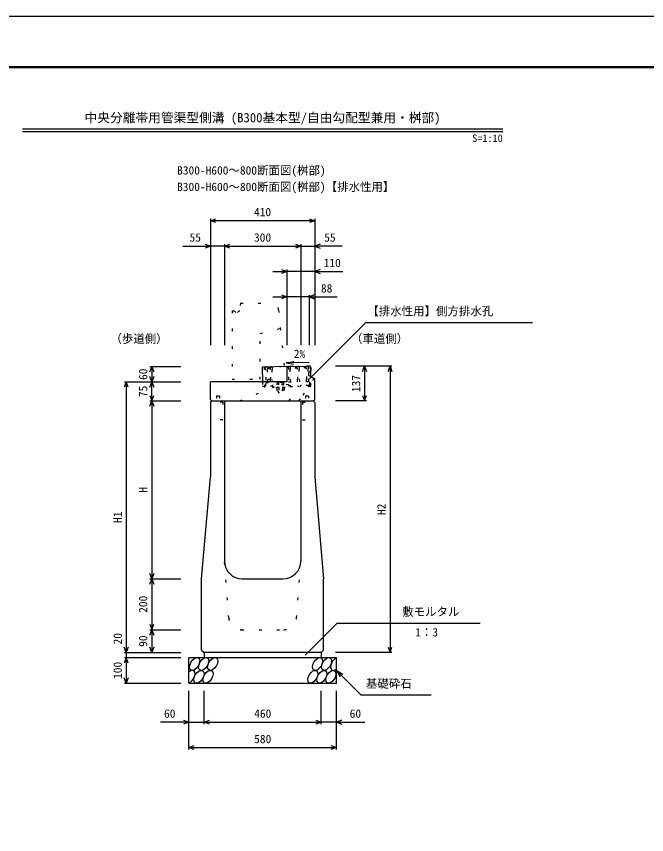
# Model space of a CAD drawing. Units: millimetres, scale not verified. Extents: x -12600 to 12600, y -5940 to 5940.
# Drawn here: x -9368 to -6890, y -3219 to 0 of the extents above; entities that cross this region are included whole.
import ezdxf
from ezdxf.enums import TextEntityAlignment as Align

# ---------------------------------------------------------------- set-up
doc = ezdxf.new("R2010")
doc.units = ezdxf.units.MM
doc.header["$LTSCALE"] = 40
doc.linetypes.add('DOTTED', pattern=[1.75, 0.25, -1.5])
for name, color, linetype, lineweight in [('0-0_DIM', 7, 'Continuous', 25), ('0-1_Defpoints', 5, 'Continuous', 25), ('0-2_HATCH', 6, 'DOTTED', 25), ('0-5_OUTLINE', 3, 'Continuous', 25), ('0-6_OUTLINE2', 4, 'DOTTED', 25), ('0-7_TXT', 7, 'Continuous', 25), ('0-8_WAKU', 3, 'Continuous', 25)]:
    doc.layers.add(name, color=color, linetype=linetype, lineweight=lineweight)
doc.styles.add('ＭＳ ゴシック', font='')
doc.styles.get('ＭＳ ゴシック').set_extended_font_data('MS Gothic')

msp = doc.modelspace()

# ---------------------------------------------------------------- linework, layer by layer
at = {"layer": '0-0_DIM'}
for p, q in [((-8605, -796.3), (-8605, -1292.94)), ((-8195, -803.8), (-8605, -803.8)), ((-8195, -796.3), (-8195, -1292.94)), ((-8550, -896.3), (-8550, -1292.94)), ((-8250, -896.3), (-8250, -1292.94)), ((-8713.38, -903.8), (-8605, -903.8)), ((-8550, -903.8), (-8605, -903.8)), ((-8550, -903.8), (-8250, -903.8)), ((-8250, -903.8), (-8195, -903.8)), ((-8086.62, -903.8), (-8195, -903.8)), ((-8305, -996.3), (-8305, -1292.94)), ((-8360, -1003.8), (-8305, -1003.8)), ((-8195, -1003.8), (-8305, -1003.8)), ((-8195, -1003.8), (-8085, -1003.8)), ((-8360, -1103.8), (-8305, -1103.8)), ((-8217, -1103.8), (-8305, -1103.8)), ((-8217, -1096.3), (-8217, -1292.94)), ((-8217, -1103.8), (-8107, -1103.8)), ((-8216.54, -1427.09), (-7994.4, -1204.95)), ((-7994.4, -1204.95), (-7338.5, -1204.95)), ((-8843.5, -1377.94), (-8721, -1377.94)), ((-8836, -1377.94), (-8836, -1437.94)), ((-7891.5, -1375.94), (-8114, -1375.94)), ((-7999, -1375.94), (-7999, -1512.94)), ((-7899, -1375.94), (-7899, -2502.94)), ((-8943.5, -1437.94), (-8721, -1437.94)), ((-8936, -1437.94), (-8936, -2502.94)), ((-8836, -1512.94), (-8836, -1437.94)), ((-8843.5, -1512.94), (-8721, -1512.94)), ((-8836, -1512.94), (-8836, -2212.94)), ((-7991.5, -1512.94), (-8114, -1512.94)), ((-8843.5, -2212.94), (-8721, -2212.94)), ((-8836, -2212.94), (-8836, -2412.94)), ((-8843.5, -2412.94), (-8721, -2412.94)), ((-8836, -2412.94), (-8836, -2502.94)), ((-8232.89, -2513.75), (-8106.66, -2387.52)), ((-8106.66, -2387.52), (-7545.19, -2387.52)), ((-8943.5, -2502.94), (-8721, -2502.94)), ((-8936, -2502.94), (-8936, -2522.94)), ((-7891.5, -2502.94), (-8114, -2502.94)), ((-8943.5, -2522.94), (-8721, -2522.94)), ((-8936, -2522.94), (-8936, -2622.94)), ((-8110, -2572.94), (-8014.24, -2668.7)), ((-8110, -2572.94), (-8084.02, -2587.94)), ((-8110, -2572.94), (-8095, -2598.92)), ((-8943.5, -2622.94), (-8721, -2622.94)), ((-8690, -2884.31), (-8690, -2652.94)), ((-8630, -2784.31), (-8630, -2652.94)), ((-8170, -2784.31), (-8170, -2652.94)), ((-8110, -2884.31), (-8110, -2652.94)), ((-8014.24, -2668.7), (-7736.69, -2668.7)), ((-8690, -2776.81), (-8801.79, -2776.81)), ((-8690, -2776.81), (-8630, -2776.81)), ((-8630, -2776.81), (-8170, -2776.81)), ((-8110, -2776.81), (-8170, -2776.81)), ((-8110, -2776.81), (-7998.21, -2776.81)), ((-8690, -2876.81), (-8110, -2876.81))]:
    msp.add_line(p, q, dxfattribs=at)
for points in [[(-8583.86, -811.5), (-8605, -803.8), (-8583.86, -796.11)], [(-8216.14, -796.11), (-8195, -803.8), (-8216.14, -811.5)], [(-8626.14, -896.11), (-8605, -903.8), (-8626.14, -911.5)], [(-8528.86, -911.5), (-8550, -903.8), (-8528.86, -896.11)], [(-8271.14, -896.11), (-8250, -903.8), (-8271.14, -911.5)], [(-8173.86, -896.11), (-8195, -903.8), (-8173.86, -911.5)], [(-8326.14, -996.11), (-8305, -1003.8), (-8326.14, -1011.5)], [(-8173.86, -996.11), (-8195, -1003.8), (-8173.86, -1011.5)], [(-8326.14, -1096.11), (-8305, -1103.8), (-8326.14, -1111.5)], [(-8195.86, -1096.11), (-8217, -1103.8), (-8195.86, -1111.5)], [(-8843.7, -1399.09), (-8836, -1377.94), (-8828.3, -1399.09)], [(-8006.7, -1397.09), (-7999, -1375.94), (-7991.3, -1397.09)], [(-7906.7, -1397.09), (-7899, -1375.94), (-7891.3, -1397.09)], [(-8928.3, -1459.09), (-8936, -1437.94), (-8943.7, -1459.09)], [(-8828.3, -1416.8), (-8836, -1437.94), (-8843.7, -1416.8)], [(-8843.7, -1459.09), (-8836, -1437.94), (-8828.3, -1459.09)], [(-8843.7, -1491.8), (-8836, -1512.94), (-8828.3, -1491.8)], [(-8843.7, -1534.09), (-8836, -1512.94), (-8828.3, -1534.09)], [(-8006.7, -1491.8), (-7999, -1512.94), (-7991.3, -1491.8)], [(-8828.3, -2191.8), (-8836, -2212.94), (-8843.7, -2191.8)], [(-8843.7, -2234.09), (-8836, -2212.94), (-8828.3, -2234.09)], [(-8843.7, -2391.8), (-8836, -2412.94), (-8828.3, -2391.8)], [(-8843.7, -2434.09), (-8836, -2412.94), (-8828.3, -2434.09)], [(-8928.3, -2481.8), (-8936, -2502.94), (-8943.7, -2481.8)], [(-8828.3, -2481.8), (-8836, -2502.94), (-8843.7, -2481.8)], [(-7906.7, -2481.8), (-7899, -2502.94), (-7891.3, -2481.8)], [(-8928.3, -2544.09), (-8936, -2522.94), (-8943.7, -2544.09)], [(-8928.3, -2601.8), (-8936, -2622.94), (-8943.7, -2601.8)], [(-8711.14, -2769.11), (-8690, -2776.81), (-8711.14, -2784.5)], [(-8608.86, -2784.5), (-8630, -2776.81), (-8608.86, -2769.11)], [(-8191.14, -2769.11), (-8170, -2776.81), (-8191.14, -2784.5)], [(-8088.86, -2769.11), (-8110, -2776.81), (-8088.86, -2784.5)], [(-8668.86, -2884.5), (-8690, -2876.81), (-8668.86, -2869.11)], [(-8131.14, -2869.11), (-8110, -2876.81), (-8131.14, -2884.5)]]:
    msp.add_lwpolyline(points, dxfattribs=at)
at = {"layer": '0-1_Defpoints'}
msp.add_lwpolyline([(-12600, -5940), (-4200, -5940), (-4200, 0), (-12600, 0)], close=True, dxfattribs=at)
at = {"layer": '0-2_HATCH'}
for p, q in [((-8390.76, -1459.59), (-8392.28, -1379.6)), ((-8221.31, -1376.85), (-8388.28, -1380.03)), ((-8369.61, -1379.67), (-8381.23, -1382.37)), ((-8362.61, -1379.54), (-8361.19, -1454.53)), ((-8211.32, -1376.16), (-8305, -1377.94)), ((-8298.96, -1378.33), (-8297.53, -1453.31)), ((-8263.63, -1377.65), (-8291.85, -1384.19)), ((-8263.52, -1383.65), (-8291.85, -1384.19)), ((-8228.31, -1376.98), (-8256.52, -1383.52)), ((-8228.19, -1382.98), (-8256.52, -1383.52)), ((-8214.46, -1447.23), (-8215.82, -1376.24)), ((-8211, -1392.85), (-8211.32, -1376.16)), ((-8369.5, -1385.67), (-8381.16, -1385.89)), ((-8386.85, -1455.01), (-8387.32, -1430.02)), ((-8387.13, -1440.02), (-8361.47, -1439.53)), ((-8340, -1440.26), (-8342.46, -1442.19)), ((-8342.3, -1449.69), (-8342.46, -1442.19)), ((-8342.06, -1441.84), (-8340, -1440.26)), ((-8318.75, -1439.82), (-8340, -1440.26)), ((-8336.06, -1449.56), (-8336.21, -1442.06)), ((-8322.31, -1449.27), (-8322.46, -1441.78)), ((-8316.63, -1441.31), (-8318.75, -1439.82)), ((-8316.06, -1449.15), (-8316.21, -1441.65)), ((-8297.82, -1438.32), (-8220.16, -1436.84)), ((-8220.35, -1426.84), (-8219.88, -1451.83)), ((-8209.85, -1453.14), (-8210.53, -1417.77)), ((-8218.88, -1451.82), (-8390.85, -1455.09)), ((-8212.79, -1456.2), (-8390.76, -1459.59)), ((-8297.62, -1448.81), (-8361.27, -1450.03)), ((-8345.54, -1458.73), (-8312.54, -1458.1)), ((-8342.63, -1472.68), (-8342.86, -1460.18)), ((-8314.92, -1472.15), (-8342.63, -1472.68)), ((-8316.06, -1449.15), (-8342.3, -1449.69)), ((-8335.94, -1460.05), (-8335.7, -1472.54)), ((-8322.08, -1459.78), (-8321.85, -1472.28)), ((-8315.16, -1459.65), (-8314.92, -1472.15)), ((-8312.54, -1458.1), (-8312.51, -1459.6)), ((-8260.87, -1452.62), (-8260.78, -1457.11))]:
    msp.add_line(p, q, dxfattribs=at)
at = {"layer": '0-2_HATCH', "linetype": 'Continuous'}
msp.add_line((-8210.53, -1417.77), (-8211, -1392.85), dxfattribs=at)
msp.add_lwpolyline([(-8305, -1377.94), (-8401.28, -1379.78), (-8400.18, -1437.94)], dxfattribs=at)
at = {"layer": '0-2_HATCH'}
for points in [[(-8387.32, -1430.02), (-8385.82, -1429.99), (-8386.59, -1390), (-8388.09, -1390.03), (-8388.28, -1380.03)], [(-8382.78, -1379.92), (-8383.29, -1379.23), (-8386.29, -1379.29), (-8386.78, -1380)], [(-8381.28, -1379.89), (-8381.09, -1389.89), (-8382.59, -1389.92), (-8381.82, -1429.91), (-8380.33, -1429.89), (-8380.13, -1439.88)], [(-8368.47, -1439.66), (-8368.66, -1429.66), (-8367.16, -1429.64), (-8367.92, -1389.64), (-8369.42, -1389.67), (-8369.61, -1379.67)], [(-8364.11, -1379.57), (-8364.63, -1378.88), (-8367.63, -1378.93), (-8368.11, -1379.64)], [(-8328.79, -1378.9), (-8329.3, -1378.2), (-8332.3, -1378.26), (-8332.79, -1378.97)], [(-8293.46, -1378.22), (-8293.97, -1377.53), (-8296.97, -1377.59), (-8297.46, -1378.3)], [(-8291.96, -1378.19), (-8291.77, -1388.19), (-8293.27, -1388.22), (-8292.51, -1428.21), (-8291.01, -1428.18), (-8290.82, -1438.18)], [(-8262.49, -1437.64), (-8262.68, -1427.65), (-8261.18, -1427.62), (-8261.94, -1387.62), (-8263.44, -1387.65), (-8263.63, -1377.65)], [(-8258.13, -1377.55), (-8258.65, -1376.86), (-8261.65, -1376.92), (-8262.13, -1377.63)], [(-8256.63, -1377.52), (-8256.44, -1387.52), (-8257.94, -1387.55), (-8257.18, -1427.54), (-8255.68, -1427.51), (-8255.49, -1437.51)], [(-8227.16, -1436.97), (-8227.35, -1426.97), (-8225.85, -1426.94), (-8226.61, -1386.95), (-8228.11, -1386.98), (-8228.31, -1376.98)], [(-8222.81, -1376.88), (-8223.32, -1376.19), (-8226.32, -1376.24), (-8226.81, -1376.95)], [(-8221.31, -1376.85), (-8221.12, -1386.85), (-8222.62, -1386.87), (-8221.85, -1426.87), (-8220.35, -1426.84)], [(-8362.42, -1389.54), (-8363.92, -1389.57), (-8363.16, -1429.56), (-8361.66, -1429.53)], [(-8298.01, -1428.32), (-8296.51, -1428.29), (-8297.27, -1388.3), (-8298.77, -1388.33)], [(-8400.18, -1437.94), (-8399.85, -1454.76), (-8390.86, -1454.59)], [(-8312.51, -1459.6), (-8345.51, -1460.23), (-8345.54, -1458.73)]]:
    msp.add_lwpolyline(points, dxfattribs=at)
for centre, radius, start, end in [((-8339.27, -1445.4), 4.53, 47.57461, 134.78335), ((-8328.96, -1460.2), 19.53, 70.56972, 111.78823), ((-8319.27, -1444.99), 4.53, 47.57461, 134.78335), ((-8218.96, -1447.32), 4.5, 271.09113, 1.09113), ((-8328.77, -1472.41), 11, 181.09113, 1.09113), ((-8212.85, -1453.2), 3, 271.09113, 1.09113)]:
    msp.add_arc(centre, radius, start, end, dxfattribs=at)
at = {"layer": '0-2_HATCH', "linetype": 'Continuous'}
for centre in [(-8667.11, -2547.94), (-8631.63, -2547.94), (-8596.16, -2547.94), (-8183.95, -2547.94), (-8148.48, -2547.94), (-8650.23, -2597.94), (-8614.75, -2597.94), (-8202.55, -2597.94), (-8167.07, -2597.94), (-8131.59, -2597.94)]:
    msp.add_ellipse(centre, major_axis=(14.54, 23.54), ratio=0.5792, dxfattribs=at)
for centre, start_param, end_param in [((-8113, -2547.94), 0.6666252, 4.1103269), ((-8685.7, -2597.94), 3.7419964, 7.318141)]:
    msp.add_ellipse(centre, major_axis=(14.54, 23.54), ratio=0.5792, start_param=start_param, end_param=end_param, dxfattribs=at)
at = {"layer": '0-5_OUTLINE', "linetype": 'DOTTED'}
for p, q in [((-8520, -1157.94), (-8520, -1427.94)), ((-8492, -1157.94), (-8502, -1167.94)), ((-8492, -1157.94), (-8490, -1157.94)), ((-8487, -1127.94), (-8490, -1157.94)), ((-8487, -1127.94), (-8367.15, -1127.94)), ((-8337.3, -1154.96), (-8310, -1427.94)), ((-8520, -1427.94), (-8310, -1427.94))]:
    msp.add_line(p, q, dxfattribs=at)
at = {"layer": '0-5_OUTLINE'}
for p, q in [((-8305, -1377.94), (-8216.86, -1376.26)), ((-8305, -1377.94), (-8305, -1437.94)), ((-8216.86, -1376.26), (-8211, -1382)), ((-8211, -1382), (-8211, -1392.85)), ((-8220, -1402.85), (-8211, -1392.85)), ((-8220, -1402.85), (-8220, -1412.85)), ((-8195, -1425.85), (-8220, -1412.85)), ((-8605, -1506.94), (-8605, -1437.94)), ((-8305, -1437.94), (-8605, -1437.94)), ((-8195, -1506.94), (-8195, -1425.85)), ((-8605, -1506.94), (-8599, -1512.94)), ((-8605, -1518.94), (-8599, -1512.94)), ((-8599, -1512.94), (-8201, -1512.94)), ((-8550, -1512.94), (-8550, -2142.94)), ((-8250, -1512.94), (-8250, -2142.94)), ((-8201, -1512.94), (-8195, -1506.94)), ((-8201, -1512.94), (-8195, -1518.94)), ((-8605, -1518.94), (-8605, -1812.94)), ((-8195, -1518.94), (-8195, -1812.94)), ((-8640, -2212.94), (-8605, -1812.94)), ((-8195, -1812.94), (-8160, -2212.94)), ((-8640, -2492.94), (-8640, -2212.94)), ((-8480, -2212.94), (-8320, -2212.94)), ((-8160, -2492.94), (-8160, -2212.94)), ((-8640, -2492.94), (-8630, -2502.94)), ((-8170, -2502.94), (-8630, -2502.94)), ((-8630, -2502.94), (-8630, -2522.94)), ((-8170, -2502.94), (-8160, -2492.94)), ((-8170, -2502.94), (-8170, -2522.94)), ((-8690, -2522.94), (-8110, -2522.94)), ((-8690, -2622.94), (-8690, -2522.94)), ((-8110, -2622.94), (-8110, -2522.94)), ((-8690, -2622.94), (-8110, -2622.94))]:
    msp.add_line(p, q, dxfattribs=at)
at = {"layer": '0-5_OUTLINE', "linetype": 'DOTTED'}
msp.add_lwpolyline([(-8520, -1157.94), (-8512, -1157.94), (-8502, -1167.94)], dxfattribs=at)
msp.add_arc((-8367.15, -1157.94), 30, 5.71059, 90, dxfattribs=at)
at = {"layer": '0-5_OUTLINE'}
for centre, start, end in [((-8480, -2142.94), 180, 270), ((-8320, -2142.94), 270, 0)]:
    msp.add_arc(centre, 70, start, end, dxfattribs=at)
at = {"layer": '0-6_OUTLINE2'}
for p, q in [((-8296.21, -1512.79), (-8220, -1412.85)), ((-8198.67, -1423.94), (-8255.81, -1512.79)), ((-8490.12, -1512.94), (-8358.77, -1458.98)), ((-8257.2, -1512.94), (-8209.88, -1451.64)), ((-8581, -1492.44), (-8569, -1492.44)), ((-8581, -1492.44), (-8581, -1517.44)), ((-8569, -1492.44), (-8569, -1517.44)), ((-8231, -1492.44), (-8219, -1492.44)), ((-8231, -1492.44), (-8231, -1517.44)), ((-8219, -1492.44), (-8219, -1517.44)), ((-8557, -1517.44), (-8603.5, -1517.44)), ((-8243, -1517.44), (-8196.5, -1517.44)), ((-8533.43, -2366.64), (-8550, -2142.94)), ((-8266.57, -2366.64), (-8250, -2142.94)), ((-8483.57, -2412.94), (-8316.43, -2412.94))]:
    msp.add_line(p, q, dxfattribs=at)
for points in [[(-8410, -1427.94), (-8410, -1248.16), (-8330.39, -1228.03)], [(-8557, -1517.44), (-8557, -1587.94), (-8605, -1587.94)], [(-8243, -1517.44), (-8243, -1587.94), (-8195, -1587.94)]]:
    msp.add_lwpolyline(points, dxfattribs=at)
for centre, start, end in [((-8483.57, -2362.94), 184.23639, 270), ((-8316.43, -2362.94), 270, 355.76361)]:
    msp.add_arc(centre, 50, start, end, dxfattribs=at)
at = {"layer": '0-7_TXT'}
for p, q in [((-9344.18, -442.8), (-7455.82, -442.8)), ((-9344.18, -452.4), (-7455.82, -452.4)), ((-8306.83, -1363.34), (-8277.19, -1367.99))]:
    msp.add_line(p, q, dxfattribs=at)
msp.add_lwpolyline([(-8216.41, -1361.62), (-8306.83, -1363.34), (-8277.39, -1357.57)], dxfattribs=at)
at = {"layer": '0-8_WAKU', "lineweight": 50}
msp.add_lwpolyline([(-12400, -5740), (-4400, -5740), (-4400, -200), (-12400, -200)], close=True, dxfattribs=at)

# ---------------------------------------------------------------- texts
at = {"layer": '0-0_DIM', "style": 'ＭＳ ゴシック'}
for s, p in [('410', (-8433.75, -796.3)), ('55', (-8687.34, -896.3)), ('300', (-8433.75, -896.3)), ('55', (-8157.66, -896.3)), ('110', (-8159.93, -996.3)), ('88', (-8170.68, -1096.3)), ('【排水性用】側方排水孔', (-7988.21, -1186.21)), ('（歩道側）', (-8998.39, -1294.65)), ('（車道側）', (-8052.57, -1294.65)), ('敷モルタル', (-7851.06, -2368.78)), ('1：3', (-7800.06, -2449.47)), ('基礎砕石', (-7993.68, -2651.53)), ('60', (-8787.5, -2769.31)), ('460', (-8433.22, -2769.31)), ('60', (-8057.5, -2769.31)), ('580', (-8433.22, -2869.31))]:
    msp.add_text(s, height=32.99, dxfattribs=at).set_placement(p, align=Align.BOTTOM_LEFT)
for s, p in [('60', (-8843.5, -1430.44)), ('137', (-8006.5, -1478.19)), ('75', (-8843.5, -1497.94)), ('H', (-8843.5, -1874.19)), ('H2', (-7906.5, -1961.94)), ('H1', (-8943.5, -1992.94)), ('200', (-8843.5, -2346.69)), ('20', (-8943.5, -2471.13)), ('90', (-8843.5, -2480.44)), ('100', (-8943.5, -2606.69))]:
    msp.add_text(s, height=32.99, rotation=90, dxfattribs=at).set_placement(p, align=Align.BOTTOM_LEFT)
at = {"layer": '0-7_TXT', "style": 'ＭＳ ゴシック'}
for s, height, p in [('中央分離帯用管渠型側溝 (B300基本型/自由勾配型兼用・桝部)', 36.66, (-9100, -427.8)), ('S', 29.33, (-7575.82, -502.8)), ('=', 29.33, (-7555.82, -502.8)), ('1', 29.33, (-7535.82, -502.8)), (':', 29.33, (-7515.82, -502.8)), ('1', 29.33, (-7495.82, -502.8)), ('0', 29.33, (-7475.82, -502.8)), ('B300-H600～800断面図(桝部)', 32.99, (-8736.24, -632.34)), ('B300-H600～800断面図(桝部)【排水性用】', 32.99, (-8736.24, -697.21)), ('2%', 32.99, (-8277.26, -1354.01))]:
    msp.add_text(s, height=height, dxfattribs=at).set_placement(p, align=Align.BOTTOM_LEFT)

doc.saveas('drawing.dxf')
